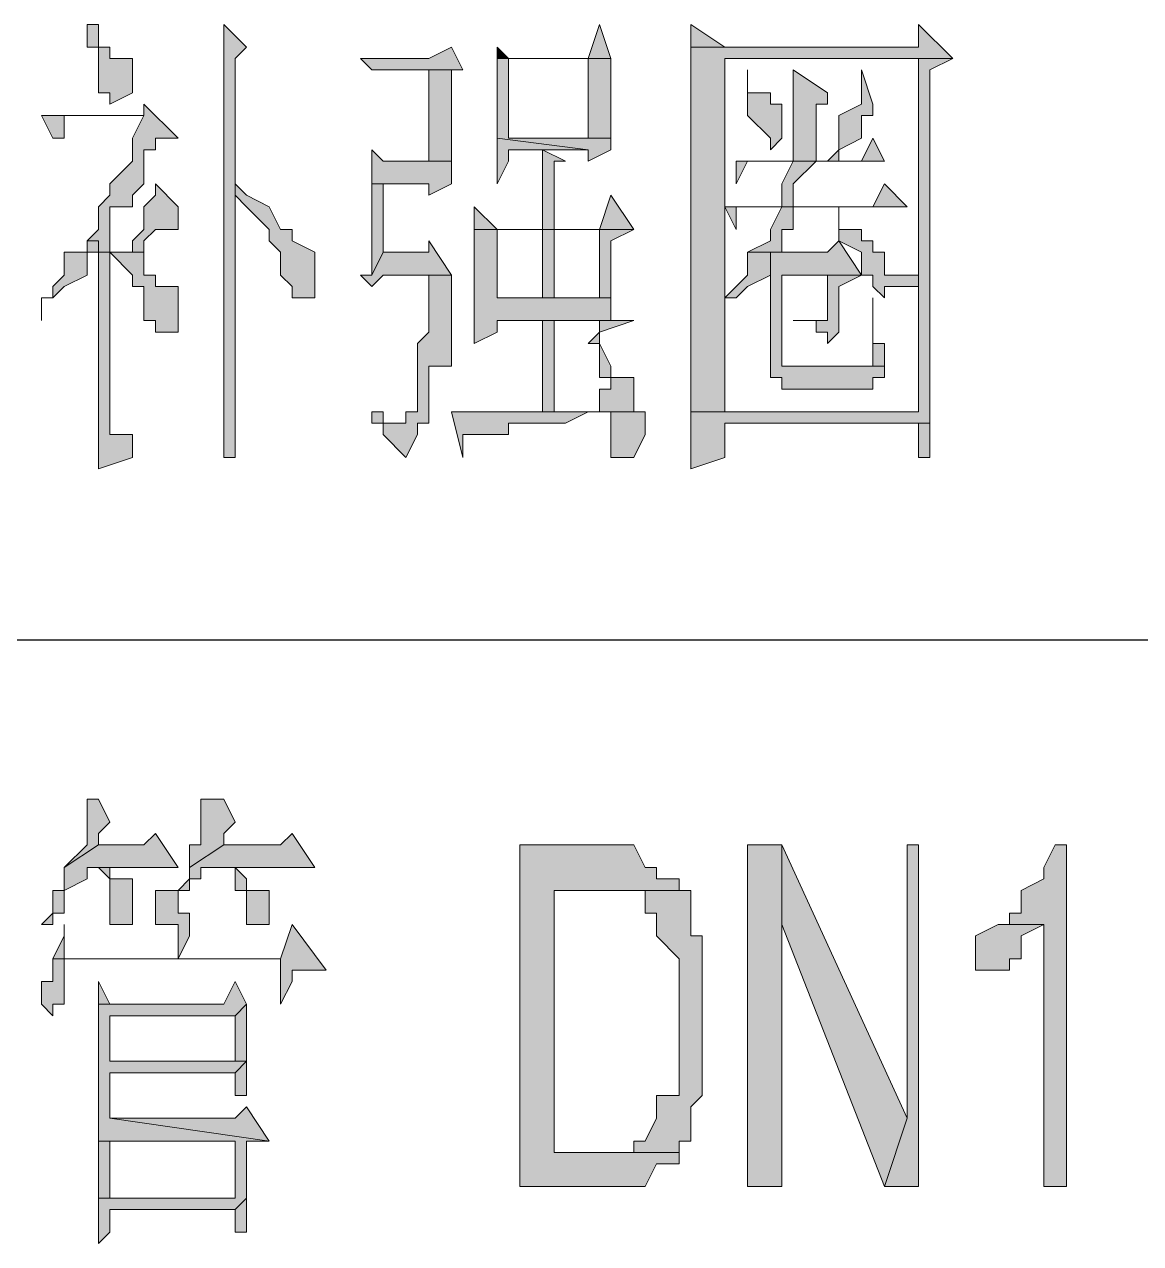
# Model space of a CAD drawing. Header units: millimetres. Extents: x 20 to 821, y 1 to 1134.
# Drawn here: x 632.61 to 650.25, y 349.16 to 368.42 of the extents above; entities that cross this region are included whole.
import ezdxf

# ---------------------------------------------------------------- set-up
doc = ezdxf.new("R2010")
doc.units = ezdxf.units.MM
doc.layers.add('1', color=7, linetype='Continuous')

msp = doc.modelspace()

# ---------------------------------------------------------------- hatches: boundary and pattern name
h = msp.add_hatch(color=0)
h.dxf.hatch_style = 2
h.paths.add_polyline_path([(633.6, 368.421732), (633.6, 368.061732), (633.78, 368.061732), (633.78, 367.341732), (633.96, 367.341732), (633.96, 367.161732), (634.32, 367.341732), (634.32, 367.881732), (633.96, 367.881732), (633.96, 368.061732), (633.78, 368.061732), (633.78, 368.421732)])
h = msp.add_hatch(color=0)
h.dxf.hatch_style = 2
h.paths.add_polyline_path([(635.76, 368.421732), (635.76, 364.101732), (635.76, 363.741732), (635.76, 361.581732), (635.94, 361.581732), (635.94, 367.881732), (636.12, 368.061732)])
h = msp.add_hatch(color=0)
h.dxf.hatch_style = 2
h.paths.add_polyline_path([(641.7, 368.421732), (641.52, 367.881732), (640.08, 367.881732), (640.08, 367.701732), (640.08, 366.621732), (641.52, 366.441732), (641.52, 366.261732), (641.88, 366.441732), (641.88, 366.621732), (640.26, 366.621732), (640.26, 367.881732), (641.52, 367.881732), (641.88, 367.881732)])
h = msp.add_hatch(color=0)
h.dxf.hatch_style = 2
h.paths.add_polyline_path([(646.74, 368.421732), (646.74, 368.061732), (643.68, 368.061732), (643.14, 368.061732), (643.14, 367.881732), (643.14, 362.301732), (643.68, 362.301732), (643.68, 367.881732), (646.74, 367.881732), (647.28, 367.881732)])
h = msp.add_hatch(color=0)
h.dxf.hatch_style = 2
h.paths.add_polyline_path([(643.14, 368.421732), (643.14, 368.061732), (643.68, 368.061732)])
h = msp.add_hatch(color=0)
h.dxf.hatch_style = 2
h.paths.add_polyline_path([(639.36, 368.061732), (639, 367.881732), (637.92, 367.881732), (638.1, 367.701732), (639.54, 367.701732)])
h = msp.add_hatch(color=0)
h.dxf.hatch_style = 2
h.paths.add_polyline_path([(640.08, 368.061732), (640.08, 367.881732), (640.26, 367.881732)])
h = msp.add_hatch(color=0)
h.dxf.hatch_style = 2
h.paths.add_polyline_path([(641.88, 367.881732), (641.52, 367.881732), (641.52, 366.621732), (640.26, 366.621732), (641.88, 366.621732)])
h = msp.add_hatch(color=0)
h.dxf.hatch_style = 2
h.paths.add_polyline_path([(647.28, 367.881732), (646.74, 367.881732), (646.74, 362.301732), (643.14, 362.301732), (643.14, 362.121732), (643.14, 361.401732), (643.68, 361.581732), (643.68, 362.121732), (646.74, 362.121732), (646.92, 362.121732), (646.92, 362.301732), (646.92, 367.701732)])
h = msp.add_hatch(color=0)
h.dxf.hatch_style = 2
h.paths.add_polyline_path([(639.54, 367.701732), (639, 367.701732), (639, 366.261732), (638.28, 366.261732), (639.36, 366.261732), (639.36, 367.701732)])
h = msp.add_hatch(color=0)
h.dxf.hatch_style = 2
h.paths.add_polyline_path([(644.04, 367.701732), (644.04, 366.981732), (644.4, 366.621732), (644.4, 366.441732), (644.58, 366.621732), (644.58, 367.161732), (644.4, 367.161732), (644.4, 367.341732), (644.04, 367.341732)])
h = msp.add_hatch(color=0)
h.dxf.hatch_style = 2
h.paths.add_polyline_path([(645.84, 367.701732), (645.84, 367.161732), (645.48, 366.981732), (645.48, 366.441732), (645.3, 366.261732), (644.76, 366.261732), (645.48, 366.261732), (645.48, 366.441732), (645.84, 366.621732), (645.84, 366.981732), (646.02, 366.981732), (646.02, 367.161732)])
h = msp.add_hatch(color=0)
h.dxf.hatch_style = 2
h.paths.add_polyline_path([(644.76, 367.701732), (644.76, 366.261732), (645.12, 366.261732), (645.12, 367.161732), (645.3, 367.161732), (645.3, 367.341732)])
h = msp.add_hatch(color=0)
h.dxf.hatch_style = 2
h.paths.add_polyline_path([(634.5, 367.161732), (634.5, 366.981732), (632.88, 366.981732), (634.5, 366.981732), (634.32, 366.621732), (634.32, 366.261732), (633.96, 365.901732), (633.96, 365.721732), (633.78, 365.541732), (633.78, 365.181732), (633.6, 365.001732), (633.78, 365.001732), (633.78, 364.821732), (634.32, 364.821732), (633.96, 364.821732), (633.96, 365.541732), (634.32, 365.541732), (634.32, 365.721732), (634.5, 365.901732), (634.5, 366.441732), (634.68, 366.441732), (634.68, 366.621732), (635.04, 366.621732)])
h = msp.add_hatch(color=0)
h.dxf.hatch_style = 2
h.paths.add_polyline_path([(632.88, 366.981732), (633.06, 366.621732), (633.24, 366.621732), (633.24, 366.981732), (634.5, 366.981732)])
h = msp.add_hatch(color=0)
h.dxf.hatch_style = 2
h.paths.add_polyline_path([(640.08, 366.621732), (640.08, 365.901732), (640.26, 366.261732), (640.26, 366.441732), (640.8, 366.441732), (641.52, 366.441732)])
h = msp.add_hatch(color=0)
h.dxf.hatch_style = 2
h.paths.add_polyline_path([(646.02, 366.621732), (645.84, 366.261732), (643.86, 366.261732), (643.86, 365.901732), (644.04, 366.261732), (646.2, 366.261732)])
h = msp.add_hatch(color=0)
h.dxf.hatch_style = 2
h.paths.add_polyline_path([(638.1, 366.441732), (638.1, 365.901732), (639, 365.901732), (639, 365.721732), (639.36, 365.901732), (639.36, 366.261732), (638.28, 366.261732)])
h = msp.add_hatch(color=0)
h.dxf.hatch_style = 2
h.paths.add_polyline_path([(640.8, 366.441732), (640.8, 365.181732), (640.98, 365.181732), (640.98, 366.261732), (641.16, 366.261732)])
h = msp.add_hatch(color=0)
h.dxf.hatch_style = 2
h.paths.add_polyline_path([(645.12, 366.261732), (644.76, 366.261732), (644.58, 365.901732), (644.58, 365.541732), (644.76, 365.541732), (644.76, 365.901732)])
h = msp.add_hatch(color=0)
h.dxf.hatch_style = 2
h.paths.add_polyline_path([(634.68, 365.901732), (634.68, 365.721732), (634.5, 365.541732), (634.5, 365.181732), (634.32, 365.001732), (634.32, 364.821732), (633.78, 364.821732), (633.78, 361.941732), (633.78, 361.401732), (634.32, 361.581732), (634.32, 361.941732), (633.96, 361.941732), (633.96, 364.821732), (634.32, 364.821732), (634.5, 364.821732), (634.5, 365.001732), (634.68, 365.181732), (635.04, 365.181732), (635.04, 365.541732)])
h = msp.add_hatch(color=0)
h.dxf.hatch_style = 2
h.paths.add_polyline_path([(635.94, 365.901732), (635.94, 365.721732), (636.12, 365.541732), (636.48, 365.181732), (636.48, 365.001732), (636.66, 364.821732), (636.66, 364.461732), (636.84, 364.281732), (636.84, 364.101732), (637.2, 364.101732), (637.2, 364.821732), (636.84, 365.001732), (636.84, 365.181732), (636.66, 365.181732), (636.48, 365.541732), (636.12, 365.721732)])
h = msp.add_hatch(color=0)
h.dxf.hatch_style = 2
h.paths.add_polyline_path([(638.1, 365.901732), (638.1, 364.461732), (638.28, 364.821732), (638.28, 365.901732), (639, 365.901732)])
h = msp.add_hatch(color=0)
h.dxf.hatch_style = 2
h.paths.add_polyline_path([(646.2, 365.901732), (646.02, 365.541732), (643.68, 365.541732), (643.86, 365.181732), (643.86, 365.541732), (644.04, 365.541732), (646.56, 365.541732)])
h = msp.add_hatch(color=0)
h.dxf.hatch_style = 2
h.paths.add_polyline_path([(641.88, 365.721732), (641.7, 365.181732), (640.08, 365.181732), (642.24, 365.181732)])
h = msp.add_hatch(color=0)
h.dxf.hatch_style = 2
h.paths.add_polyline_path([(639.72, 365.541732), (639.72, 365.181732), (641.7, 365.181732), (641.7, 364.101732), (640.98, 364.101732), (641.88, 364.101732), (641.88, 364.281732), (641.88, 365.001732), (642.24, 365.181732), (640.08, 365.181732)])
h = msp.add_hatch(color=0)
h.dxf.hatch_style = 2
h.paths.add_polyline_path([(644.58, 365.541732), (644.4, 365.181732), (644.4, 365.001732), (644.04, 364.821732), (644.58, 364.821732), (644.58, 365.001732), (644.58, 365.181732), (644.76, 365.181732), (644.76, 365.541732), (645.48, 365.541732)])
h = msp.add_hatch(color=0)
h.dxf.hatch_style = 2
h.paths.add_polyline_path([(645.48, 365.541732), (644.58, 365.541732), (645.48, 365.541732), (645.48, 365.001732), (645.84, 364.821732), (645.84, 364.461732), (646.02, 364.461732), (646.02, 364.281732), (646.2, 364.101732), (646.2, 364.281732), (646.56, 364.281732), (646.74, 364.281732), (646.74, 364.461732), (646.2, 364.461732), (646.2, 364.821732), (646.02, 364.821732), (646.02, 365.001732), (645.84, 365.001732), (645.84, 365.181732), (645.48, 365.181732)])
h = msp.add_hatch(color=0)
h.dxf.hatch_style = 2
h.paths.add_polyline_path([(639.72, 365.181732), (639.72, 363.381732), (640.08, 363.561732), (640.08, 363.741732), (640.8, 363.741732), (641.88, 363.741732), (641.88, 364.101732), (640.08, 364.101732), (640.08, 365.181732), (641.7, 365.181732)])
h = msp.add_hatch(color=0)
h.dxf.hatch_style = 2
h.paths.add_polyline_path([(640.98, 365.181732), (640.8, 365.181732), (640.8, 364.101732), (640.08, 364.101732), (640.98, 364.101732)])
h = msp.add_hatch(color=0)
h.dxf.hatch_style = 2
h.paths.add_polyline_path([(633.6, 365.001732), (633.6, 364.821732), (633.24, 364.821732), (633.24, 364.461732), (633.06, 364.281732), (633.06, 364.101732), (632.88, 364.101732), (632.88, 363.741732), (632.88, 364.101732), (633.06, 364.101732), (633.24, 364.281732), (633.6, 364.461732), (633.6, 364.821732), (633.78, 364.821732), (633.78, 365.001732)])
h = msp.add_hatch(color=0)
h.dxf.hatch_style = 2
h.paths.add_polyline_path([(639, 365.001732), (639, 364.821732), (638.28, 364.821732), (638.1, 364.461732), (637.92, 364.461732), (638.1, 364.281732), (638.28, 364.461732), (639.36, 364.461732)])
h = msp.add_hatch(color=0)
h.dxf.hatch_style = 2
h.paths.add_polyline_path([(645.48, 365.001732), (645.3, 364.821732), (644.04, 364.821732), (644.4, 364.821732), (644.4, 362.841732), (644.58, 362.841732), (644.58, 362.661732), (645.84, 362.661732), (646.02, 362.661732), (646.02, 362.841732), (646.2, 362.841732), (646.2, 363.021732), (644.58, 363.021732), (644.58, 363.381732), (644.58, 364.461732), (645.3, 364.461732), (645.84, 364.461732)])
h = msp.add_hatch(color=0)
h.dxf.hatch_style = 2
h.paths.add_polyline_path([(634.32, 364.821732), (633.96, 364.821732), (634.32, 364.461732), (634.32, 364.281732), (634.5, 364.281732), (634.5, 363.741732), (634.68, 363.741732), (634.68, 363.561732), (635.04, 363.561732), (635.04, 364.281732), (634.68, 364.281732), (634.68, 364.461732), (634.5, 364.461732), (634.5, 364.821732)])
h = msp.add_hatch(color=0)
h.dxf.hatch_style = 2
h.paths.add_polyline_path([(644.04, 364.821732), (644.04, 364.461732), (643.86, 364.281732), (643.68, 364.101732), (643.68, 363.741732), (643.68, 364.101732), (643.86, 364.101732), (644.04, 364.281732), (644.4, 364.461732), (644.4, 364.821732)])
h = msp.add_hatch(color=0)
h.dxf.hatch_style = 2
h.paths.add_polyline_path([(639.36, 364.461732), (639, 364.461732), (639, 364.281732), (639, 363.561732), (638.82, 363.381732), (638.82, 362.301732), (638.64, 362.301732), (638.64, 362.121732), (638.1, 362.121732), (638.28, 362.121732), (638.28, 361.941732), (638.64, 361.581732), (638.82, 361.941732), (638.82, 362.121732), (639, 362.121732), (639, 363.021732), (639.36, 363.021732)])
h = msp.add_hatch(color=0)
h.dxf.hatch_style = 2
h.paths.add_polyline_path([(645.84, 364.461732), (645.3, 364.461732), (645.3, 364.281732), (645.3, 363.741732), (644.76, 363.741732), (645.12, 363.741732), (645.12, 363.561732), (645.3, 363.561732), (645.3, 363.381732), (645.48, 363.561732), (645.48, 364.281732)])
h = msp.add_hatch(color=0)
h.dxf.hatch_style = 2
h.paths.add_polyline_path([(646.02, 364.101732), (646.02, 363.021732), (645.84, 363.021732), (644.76, 363.021732), (646.2, 363.021732), (646.2, 363.381732), (646.02, 363.381732)])
h = msp.add_hatch(color=0)
h.dxf.hatch_style = 2
h.paths.add_polyline_path([(640.8, 363.741732), (640.8, 362.301732), (641.88, 362.301732), (641.88, 361.581732), (642.24, 361.581732), (642.42, 361.941732), (642.42, 362.301732), (642.24, 362.301732), (640.98, 362.301732), (640.98, 363.741732), (641.7, 363.741732)])
h = msp.add_hatch(color=0)
h.dxf.hatch_style = 2
h.paths.add_polyline_path([(641.88, 363.741732), (640.8, 363.741732), (641.7, 363.741732), (641.7, 363.561732), (642.24, 363.741732)])
h = msp.add_hatch(color=0)
h.dxf.hatch_style = 2
h.paths.add_polyline_path([(644.76, 363.741732), (645.3, 363.741732), (645.12, 363.741732)])
h = msp.add_hatch(color=0)
h.dxf.hatch_style = 2
h.paths.add_polyline_path([(641.7, 363.561732), (641.52, 363.381732), (641.7, 363.381732), (641.7, 363.021732), (641.7, 362.841732), (641.88, 362.841732), (641.88, 362.661732), (641.7, 362.661732), (641.7, 362.301732), (641.52, 362.301732), (640.98, 362.301732), (642.24, 362.301732), (642.24, 362.841732), (641.88, 362.841732), (641.88, 363.021732), (641.7, 363.381732)])
h = msp.add_hatch(color=0)
h.dxf.hatch_style = 2
h.paths.add_polyline_path([(638.1, 362.301732), (638.1, 362.121732), (638.64, 362.121732), (638.28, 362.121732), (638.28, 362.301732)])
h = msp.add_hatch(color=0)
h.dxf.hatch_style = 2
h.paths.add_polyline_path([(640.8, 362.301732), (639.36, 362.301732), (639.54, 361.581732), (639.54, 361.941732), (639.72, 361.941732), (640.26, 361.941732), (640.26, 362.121732), (640.44, 362.121732), (641.16, 362.121732), (641.52, 362.301732), (641.88, 362.301732)])
h = msp.add_hatch(color=0)
h.dxf.hatch_style = 2
h.paths.add_polyline_path([(646.92, 362.121732), (646.74, 362.121732), (646.74, 361.581732), (646.92, 361.581732), (646.92, 361.941732)])
h = msp.add_hatch(color=0)
h.dxf.hatch_style = 2
h.paths.add_polyline_path([(633.78, 356.181732), (633.6, 356.181732), (633.6, 355.821732), (633.6, 355.461732), (633.24, 355.101732), (633.78, 355.461732), (633.78, 355.641732), (633.96, 355.821732)])
h = msp.add_hatch(color=0)
h.dxf.hatch_style = 2
h.paths.add_polyline_path([(635.76, 356.181732), (635.4, 356.181732), (635.4, 355.821732), (635.4, 355.461732), (635.22, 355.461732), (635.22, 355.101732), (635.76, 355.461732), (635.76, 355.641732), (635.94, 355.821732)])
h = msp.add_hatch(color=0)
h.dxf.hatch_style = 2
h.paths.add_polyline_path([(634.68, 355.641732), (634.5, 355.461732), (633.78, 355.461732), (633.24, 355.101732), (633.24, 354.741732), (633.06, 354.741732), (633.06, 354.381732), (632.88, 354.201732), (633.06, 354.201732), (633.06, 354.381732), (633.24, 354.381732), (633.24, 354.741732), (633.6, 354.921732), (633.6, 355.101732), (633.78, 355.101732), (635.04, 355.101732)])
h = msp.add_hatch(color=0)
h.dxf.hatch_style = 2
h.paths.add_polyline_path([(636.84, 355.641732), (636.66, 355.461732), (635.76, 355.461732), (635.22, 355.101732), (635.22, 354.921732), (635.04, 354.741732), (635.22, 354.741732), (635.22, 354.921732), (635.4, 354.921732), (635.4, 355.101732), (637.2, 355.101732)])
h = msp.add_hatch(color=0)
h.dxf.hatch_style = 2
h.paths.add_polyline_path([(641.7, 355.461732), (640.44, 355.461732), (640.44, 350.061732), (642.42, 350.061732), (642.6, 350.421732), (642.96, 350.421732), (642.96, 350.601732), (640.98, 350.601732), (640.98, 354.741732), (642.96, 354.741732), (642.96, 354.921732), (642.6, 354.921732), (642.6, 355.101732), (642.42, 355.101732), (642.24, 355.461732)])
h = msp.add_hatch(color=0)
h.dxf.hatch_style = 2
h.paths.add_polyline_path([(644.58, 355.461732), (644.04, 355.461732), (644.04, 350.061732), (644.58, 350.061732), (644.58, 354.201732)])
h = msp.add_hatch(color=0)
h.dxf.hatch_style = 2
h.paths.add_polyline_path([(644.58, 355.461732), (644.58, 354.201732), (646.2, 350.061732), (646.56, 351.141732)])
h = msp.add_hatch(color=0)
h.dxf.hatch_style = 2
h.paths.add_polyline_path([(646.74, 355.461732), (646.56, 355.461732), (646.56, 351.141732), (646.2, 350.061732), (646.74, 350.061732)])
h = msp.add_hatch(color=0)
h.dxf.hatch_style = 2
h.paths.add_polyline_path([(649.08, 355.461732), (648.9, 355.461732), (648.72, 355.101732), (648.72, 354.921732), (648.36, 354.741732), (648.36, 354.381732), (648.18, 354.381732), (648.18, 354.201732), (648.72, 354.201732), (648.72, 350.061732), (649.08, 350.061732)])
h = msp.add_hatch(color=0)
h.dxf.hatch_style = 2
h.paths.add_polyline_path([(633.96, 355.101732), (633.78, 355.101732), (633.96, 354.921732), (633.96, 354.201732), (634.32, 354.201732), (634.32, 354.921732), (633.96, 354.921732)])
h = msp.add_hatch(color=0)
h.dxf.hatch_style = 2
h.paths.add_polyline_path([(635.94, 355.101732), (635.94, 354.741732), (636.12, 354.741732), (636.12, 354.201732), (636.48, 354.201732), (636.48, 354.741732), (636.12, 354.741732), (636.12, 354.921732)])
h = msp.add_hatch(color=0)
h.dxf.hatch_style = 2
h.paths.add_polyline_path([(634.68, 354.741732), (634.68, 354.201732), (635.04, 354.201732), (635.04, 353.661732), (635.22, 354.021732), (635.22, 354.381732), (635.04, 354.381732), (635.04, 354.741732)])
h = msp.add_hatch(color=0)
h.dxf.hatch_style = 2
h.paths.add_polyline_path([(642.96, 354.741732), (641.7, 354.741732), (641.88, 354.741732), (642.42, 354.741732), (642.42, 354.381732), (642.6, 354.381732), (642.6, 354.201732), (642.6, 354.021732), (642.96, 353.661732), (642.96, 352.221732), (642.96, 351.501732), (642.6, 351.501732), (642.6, 351.141732), (642.42, 350.781732), (642.24, 350.781732), (642.24, 350.601732), (640.98, 350.601732), (642.96, 350.601732), (642.96, 350.781732), (643.14, 350.781732), (643.14, 351.321732), (643.32, 351.501732), (643.32, 354.021732), (643.14, 354.021732), (643.14, 354.741732)])
h = msp.add_hatch(color=0)
h.dxf.hatch_style = 2
h.paths.add_polyline_path([(633.24, 354.201732), (633.24, 354.021732), (633.06, 353.661732), (633.24, 353.661732)])
h = msp.add_hatch(color=0)
h.dxf.hatch_style = 2
h.paths.add_polyline_path([(636.84, 354.201732), (636.66, 353.661732), (633.06, 353.661732), (636.66, 353.661732), (636.66, 352.941732), (636.84, 353.301732), (636.84, 353.481732), (637.2, 353.481732), (637.38, 353.481732)])
h = msp.add_hatch(color=0)
h.dxf.hatch_style = 2
h.paths.add_polyline_path([(648.18, 354.201732), (648, 354.201732), (647.64, 354.021732), (647.64, 353.481732), (648, 353.481732), (648.18, 353.481732), (648.18, 353.661732), (648.36, 353.661732), (648.36, 354.021732), (648.72, 354.201732)])
h = msp.add_hatch(color=0)
h.dxf.hatch_style = 2
h.paths.add_polyline_path([(633.06, 353.661732), (633.06, 353.301732), (632.88, 353.301732), (632.88, 352.941732), (633.06, 352.761732), (633.06, 352.941732), (633.24, 352.941732), (633.24, 353.661732), (636.66, 353.661732)])
h = msp.add_hatch(color=0)
h.dxf.hatch_style = 2
h.paths.add_polyline_path([(633.78, 353.301732), (633.78, 352.941732), (633.96, 352.941732)])
h = msp.add_hatch(color=0)
h.dxf.hatch_style = 2
h.paths.add_polyline_path([(635.94, 353.301732), (635.76, 352.941732), (633.78, 352.941732), (633.78, 352.761732), (633.78, 350.781732), (635.94, 350.781732), (635.94, 349.881732), (633.96, 349.881732), (633.78, 349.881732), (633.78, 349.701732), (633.78, 349.161732), (633.96, 349.341732), (633.96, 349.701732), (635.94, 349.701732), (636.12, 349.881732), (636.12, 350.781732), (636.48, 350.781732), (633.96, 351.141732), (633.96, 351.861732), (635.94, 351.861732), (636.12, 352.041732), (633.96, 352.041732), (633.96, 352.761732), (635.94, 352.761732), (636.12, 352.941732)])
h = msp.add_hatch(color=0)
h.dxf.hatch_style = 2
h.paths.add_polyline_path([(636.12, 352.941732), (635.94, 352.761732), (635.94, 352.041732), (633.96, 352.041732), (636.12, 352.041732), (636.12, 352.761732)])
h = msp.add_hatch(color=0)
h.dxf.hatch_style = 2
h.paths.add_polyline_path([(636.12, 352.041732), (635.94, 351.861732), (635.94, 351.501732), (636.12, 351.501732)])
h = msp.add_hatch(color=0)
h.dxf.hatch_style = 2
h.paths.add_polyline_path([(636.12, 351.321732), (635.94, 351.141732), (633.96, 351.141732), (636.48, 350.781732)])
h = msp.add_hatch(color=0)
h.dxf.hatch_style = 2
h.paths.add_polyline_path([(633.78, 350.781732), (633.78, 349.881732), (633.96, 349.881732), (633.96, 350.781732), (635.94, 350.781732)])
h = msp.add_hatch(color=0)
h.dxf.hatch_style = 2
h.paths.add_polyline_path([(636.12, 349.881732), (635.94, 349.701732), (635.94, 349.341732), (636.12, 349.341732)])

# ---------------------------------------------------------------- linework, layer by layer
at = {"layer": '1', "color": 0, "lineweight": 5}
for points in [[(633.6, 368.421732), (633.6, 368.061732), (633.78, 368.061732), (633.78, 367.341732), (633.96, 367.341732), (633.96, 367.161732), (634.32, 367.341732), (634.32, 367.881732), (633.96, 367.881732), (633.96, 368.061732), (633.78, 368.061732), (633.78, 368.421732), (633.6, 368.421732)], [(635.76, 368.421732), (635.76, 364.101732), (635.76, 363.741732), (635.76, 361.581732), (635.94, 361.581732), (635.94, 367.881732), (636.12, 368.061732), (635.76, 368.421732)], [(641.7, 368.421732), (641.52, 367.881732), (640.08, 367.881732), (640.08, 367.701732), (640.08, 366.621732), (641.52, 366.441732), (641.52, 366.261732), (641.88, 366.441732), (641.88, 366.621732), (640.26, 366.621732), (640.26, 367.881732), (641.52, 367.881732), (641.88, 367.881732), (641.7, 368.421732)], [(646.74, 368.421732), (646.74, 368.061732), (643.68, 368.061732), (643.14, 368.061732), (643.14, 367.881732), (643.14, 362.301732), (643.68, 362.301732), (643.68, 367.881732), (646.74, 367.881732), (647.28, 367.881732), (646.74, 368.421732)], [(643.14, 368.421732), (643.14, 368.061732), (643.68, 368.061732), (643.14, 368.421732)], [(639.36, 368.061732), (639, 367.881732), (637.92, 367.881732), (638.1, 367.701732), (639.54, 367.701732), (639.36, 368.061732)], [(640.08, 368.061732), (640.08, 367.881732), (640.26, 367.881732), (640.08, 368.061732)], [(641.88, 367.881732), (641.52, 367.881732), (641.52, 366.621732), (640.26, 366.621732), (641.88, 366.621732), (641.88, 367.881732)], [(647.28, 367.881732), (646.74, 367.881732), (646.74, 362.301732), (643.14, 362.301732), (643.14, 362.121732), (643.14, 361.401732), (643.68, 361.581732), (643.68, 362.121732), (646.74, 362.121732), (646.92, 362.121732), (646.92, 362.301732), (646.92, 367.701732), (647.28, 367.881732)], [(639.54, 367.701732), (639, 367.701732), (639, 366.261732), (638.28, 366.261732), (639.36, 366.261732), (639.36, 367.701732), (639.54, 367.701732)], [(644.04, 367.701732), (644.04, 366.981732), (644.4, 366.621732), (644.4, 366.441732), (644.58, 366.621732), (644.58, 367.161732), (644.4, 367.161732), (644.4, 367.341732), (644.04, 367.341732), (644.04, 367.701732)], [(645.84, 367.701732), (645.84, 367.161732), (645.48, 366.981732), (645.48, 366.441732), (645.3, 366.261732), (644.76, 366.261732), (645.48, 366.261732), (645.48, 366.441732), (645.84, 366.621732), (645.84, 366.981732), (646.02, 366.981732), (646.02, 367.161732), (645.84, 367.701732)], [(644.76, 367.701732), (644.76, 366.261732), (645.12, 366.261732), (645.12, 367.161732), (645.3, 367.161732), (645.3, 367.341732), (644.76, 367.701732)], [(634.5, 367.161732), (634.5, 366.981732), (632.88, 366.981732), (634.5, 366.981732), (634.32, 366.621732), (634.32, 366.261732), (633.96, 365.901732), (633.96, 365.721732), (633.78, 365.541732), (633.78, 365.181732), (633.6, 365.001732), (633.78, 365.001732), (633.78, 364.821732), (634.32, 364.821732), (633.96, 364.821732), (633.96, 365.541732), (634.32, 365.541732), (634.32, 365.721732), (634.5, 365.901732), (634.5, 366.441732), (634.68, 366.441732), (634.68, 366.621732), (635.04, 366.621732), (634.5, 367.161732)], [(632.88, 366.981732), (633.06, 366.621732), (633.24, 366.621732), (633.24, 366.981732), (634.5, 366.981732), (632.88, 366.981732)], [(640.08, 366.621732), (640.08, 365.901732), (640.26, 366.261732), (640.26, 366.441732), (640.8, 366.441732), (641.52, 366.441732), (640.08, 366.621732)], [(646.02, 366.621732), (645.84, 366.261732), (643.86, 366.261732), (643.86, 365.901732), (644.04, 366.261732), (646.2, 366.261732), (646.02, 366.621732)], [(638.1, 366.441732), (638.1, 365.901732), (639, 365.901732), (639, 365.721732), (639.36, 365.901732), (639.36, 366.261732), (638.28, 366.261732), (638.1, 366.441732)], [(640.8, 366.441732), (640.8, 365.181732), (640.98, 365.181732), (640.98, 366.261732), (641.16, 366.261732), (640.8, 366.441732)], [(645.12, 366.261732), (644.76, 366.261732), (644.58, 365.901732), (644.58, 365.541732), (644.76, 365.541732), (644.76, 365.901732), (645.12, 366.261732)], [(634.68, 365.901732), (634.68, 365.721732), (634.5, 365.541732), (634.5, 365.181732), (634.32, 365.001732), (634.32, 364.821732), (633.78, 364.821732), (633.78, 361.941732), (633.78, 361.941732), (633.78, 361.401732), (634.32, 361.581732), (634.32, 361.941732), (633.96, 361.941732), (633.96, 364.821732), (634.32, 364.821732), (634.5, 364.821732), (634.5, 365.001732), (634.68, 365.181732), (635.04, 365.181732), (635.04, 365.541732), (634.68, 365.901732)], [(635.94, 365.901732), (635.94, 365.721732), (636.12, 365.541732), (636.48, 365.181732), (636.48, 365.001732), (636.66, 364.821732), (636.66, 364.461732), (636.84, 364.281732), (636.84, 364.101732), (637.2, 364.101732), (637.2, 364.821732), (636.84, 365.001732), (636.84, 365.001732), (636.84, 365.181732), (636.66, 365.181732), (636.48, 365.541732), (636.12, 365.721732), (635.94, 365.901732)], [(638.1, 365.901732), (638.1, 364.461732), (638.28, 364.821732), (638.28, 365.901732), (639, 365.901732), (638.1, 365.901732)], [(646.2, 365.901732), (646.02, 365.541732), (643.68, 365.541732), (643.86, 365.181732), (643.86, 365.541732), (644.04, 365.541732), (646.56, 365.541732), (646.2, 365.901732)], [(641.88, 365.721732), (641.7, 365.181732), (640.08, 365.181732), (642.24, 365.181732), (641.88, 365.721732)], [(639.72, 365.541732), (639.72, 365.181732), (641.7, 365.181732), (641.7, 364.101732), (640.98, 364.101732), (641.88, 364.101732), (641.88, 364.281732), (641.88, 365.001732), (642.24, 365.181732), (640.08, 365.181732), (639.72, 365.541732)], [(644.58, 365.541732), (644.4, 365.181732), (644.4, 365.001732), (644.04, 364.821732), (644.58, 364.821732), (644.58, 365.001732), (644.58, 365.181732), (644.76, 365.181732), (644.76, 365.541732), (645.48, 365.541732), (644.58, 365.541732)], [(645.48, 365.541732), (644.58, 365.541732), (645.48, 365.541732), (645.48, 365.001732), (645.84, 364.821732), (645.84, 364.461732), (646.02, 364.461732), (646.02, 364.281732), (646.2, 364.101732), (646.2, 364.281732), (646.56, 364.281732), (646.74, 364.281732), (646.74, 364.461732), (646.2, 364.461732), (646.2, 364.821732), (646.02, 364.821732), (646.02, 365.001732), (645.84, 365.001732), (645.84, 365.181732), (645.48, 365.181732), (645.48, 365.541732)], [(639.72, 365.181732), (639.72, 363.381732), (640.08, 363.561732), (640.08, 363.741732), (640.8, 363.741732), (641.88, 363.741732), (641.88, 364.101732), (640.08, 364.101732), (640.08, 365.181732), (641.7, 365.181732), (639.72, 365.181732)], [(640.98, 365.181732), (640.8, 365.181732), (640.8, 364.101732), (640.08, 364.101732), (640.98, 364.101732), (640.98, 365.181732)], [(633.6, 365.001732), (633.6, 364.821732), (633.24, 364.821732), (633.24, 364.461732), (633.06, 364.281732), (633.06, 364.101732), (632.88, 364.101732), (632.88, 363.741732), (632.88, 364.101732), (633.06, 364.101732), (633.24, 364.281732), (633.6, 364.461732), (633.6, 364.821732), (633.78, 364.821732), (633.78, 365.001732), (633.6, 365.001732)], [(639, 365.001732), (639, 364.821732), (638.28, 364.821732), (638.1, 364.461732), (637.92, 364.461732), (638.1, 364.281732), (638.28, 364.461732), (639.36, 364.461732), (639, 365.001732)], [(645.48, 365.001732), (645.3, 364.821732), (644.04, 364.821732), (644.4, 364.821732), (644.4, 362.841732), (644.58, 362.841732), (644.58, 362.661732), (645.84, 362.661732), (646.02, 362.661732), (646.02, 362.841732), (646.2, 362.841732), (646.2, 363.021732), (644.58, 363.021732), (644.58, 363.381732), (644.58, 364.461732), (645.3, 364.461732), (645.84, 364.461732), (645.48, 365.001732)], [(634.32, 364.821732), (633.96, 364.821732), (634.32, 364.461732), (634.32, 364.281732), (634.5, 364.281732), (634.5, 363.741732), (634.68, 363.741732), (634.68, 363.561732), (635.04, 363.561732), (635.04, 364.281732), (634.68, 364.281732), (634.68, 364.461732), (634.5, 364.461732), (634.5, 364.821732), (634.32, 364.821732)], [(644.04, 364.821732), (644.04, 364.461732), (643.86, 364.281732), (643.68, 364.101732), (643.68, 363.741732), (643.68, 364.101732), (643.86, 364.101732), (644.04, 364.281732), (644.4, 364.461732), (644.4, 364.821732), (644.04, 364.821732)], [(639.36, 364.461732), (639, 364.461732), (639, 364.281732), (639, 363.561732), (638.82, 363.381732), (638.82, 362.301732), (638.64, 362.301732), (638.64, 362.121732), (638.1, 362.121732), (638.28, 362.121732), (638.28, 361.941732), (638.64, 361.581732), (638.64, 361.581732), (638.82, 361.941732), (638.82, 362.121732), (639, 362.121732), (639, 363.021732), (639.36, 363.021732), (639.36, 364.461732)], [(645.84, 364.461732), (645.3, 364.461732), (645.3, 364.281732), (645.3, 363.741732), (644.76, 363.741732), (645.12, 363.741732), (645.12, 363.561732), (645.3, 363.561732), (645.3, 363.381732), (645.48, 363.561732), (645.48, 364.281732), (645.84, 364.461732)], [(646.02, 364.101732), (646.02, 363.021732), (645.84, 363.021732), (644.76, 363.021732), (646.2, 363.021732), (646.2, 363.381732), (646.02, 363.381732), (646.02, 364.101732)], [(640.8, 363.741732), (640.8, 362.301732), (641.88, 362.301732), (641.88, 361.581732), (642.24, 361.581732), (642.42, 361.941732), (642.42, 362.301732), (642.24, 362.301732), (640.98, 362.301732), (640.98, 363.741732), (641.7, 363.741732), (640.8, 363.741732)], [(641.88, 363.741732), (640.8, 363.741732), (641.7, 363.741732), (641.7, 363.561732), (642.24, 363.741732), (641.88, 363.741732)], [(644.76, 363.741732), (645.3, 363.741732), (645.12, 363.741732), (644.76, 363.741732)], [(641.7, 363.561732), (641.52, 363.381732), (641.7, 363.381732), (641.7, 363.021732), (641.7, 362.841732), (641.88, 362.841732), (641.88, 362.661732), (641.7, 362.661732), (641.7, 362.301732), (641.52, 362.301732), (640.98, 362.301732), (642.24, 362.301732), (642.24, 362.841732), (641.88, 362.841732), (641.88, 363.021732), (641.7, 363.381732), (641.7, 363.381732), (641.7, 363.561732)], [(638.1, 362.301732), (638.1, 362.121732), (638.64, 362.121732), (638.28, 362.121732), (638.28, 362.301732), (638.1, 362.301732)], [(640.8, 362.301732), (639.36, 362.301732), (639.54, 361.581732), (639.54, 361.941732), (639.72, 361.941732), (640.26, 361.941732), (640.26, 362.121732), (640.44, 362.121732), (640.44, 362.121732), (641.16, 362.121732), (641.52, 362.301732), (641.88, 362.301732), (640.8, 362.301732)], [(646.92, 362.121732), (646.74, 362.121732), (646.74, 361.581732), (646.92, 361.581732), (646.92, 361.941732), (646.92, 362.121732)], [(633.78, 356.181732), (633.6, 356.181732), (633.6, 355.821732), (633.6, 355.461732), (633.24, 355.101732), (633.78, 355.461732), (633.78, 355.641732), (633.96, 355.821732), (633.78, 356.181732)], [(635.76, 356.181732), (635.4, 356.181732), (635.4, 355.821732), (635.4, 355.461732), (635.22, 355.461732), (635.22, 355.101732), (635.76, 355.461732), (635.76, 355.641732), (635.94, 355.821732), (635.76, 356.181732)], [(634.68, 355.641732), (634.5, 355.461732), (633.78, 355.461732), (633.24, 355.101732), (633.24, 354.741732), (633.06, 354.741732), (633.06, 354.381732), (632.88, 354.201732), (633.06, 354.201732), (633.06, 354.381732), (633.24, 354.381732), (633.24, 354.741732), (633.6, 354.921732), (633.6, 355.101732), (633.78, 355.101732), (635.04, 355.101732), (634.68, 355.641732)], [(636.84, 355.641732), (636.66, 355.461732), (635.76, 355.461732), (635.22, 355.101732), (635.22, 354.921732), (635.04, 354.741732), (635.22, 354.741732), (635.22, 354.921732), (635.4, 354.921732), (635.4, 355.101732), (637.2, 355.101732), (636.84, 355.641732)], [(641.7, 355.461732), (640.44, 355.461732), (640.44, 350.061732), (642.42, 350.061732), (642.6, 350.421732), (642.96, 350.421732), (642.96, 350.601732), (640.98, 350.601732), (640.98, 354.741732), (642.96, 354.741732), (642.96, 354.921732), (642.6, 354.921732), (642.6, 355.101732), (642.42, 355.101732), (642.42, 355.101732), (642.24, 355.461732), (641.7, 355.461732)], [(644.58, 355.461732), (644.04, 355.461732), (644.04, 350.061732), (644.58, 350.061732), (644.58, 354.201732), (644.58, 355.461732)], [(644.58, 355.461732), (644.58, 354.201732), (646.2, 350.061732), (646.56, 351.141732), (644.58, 355.461732)], [(646.74, 355.461732), (646.56, 355.461732), (646.56, 351.141732), (646.2, 350.061732), (646.74, 350.061732), (646.74, 355.461732)], [(649.08, 355.461732), (648.9, 355.461732), (648.72, 355.101732), (648.72, 354.921732), (648.36, 354.741732), (648.36, 354.381732), (648.18, 354.381732), (648.18, 354.201732), (648.72, 354.201732), (648.72, 350.061732), (649.08, 350.061732), (649.08, 355.461732)], [(633.96, 355.101732), (633.78, 355.101732), (633.96, 354.921732), (633.96, 354.201732), (634.32, 354.201732), (634.32, 354.921732), (633.96, 354.921732), (633.96, 355.101732)], [(635.94, 355.101732), (635.94, 354.741732), (636.12, 354.741732), (636.12, 354.201732), (636.48, 354.201732), (636.48, 354.741732), (636.12, 354.741732), (636.12, 354.921732), (635.94, 355.101732)], [(634.68, 354.741732), (634.68, 354.201732), (635.04, 354.201732), (635.04, 353.661732), (635.22, 354.021732), (635.22, 354.381732), (635.04, 354.381732), (635.04, 354.741732), (634.68, 354.741732)], [(642.96, 354.741732), (641.7, 354.741732), (641.88, 354.741732), (642.42, 354.741732), (642.42, 354.381732), (642.6, 354.381732), (642.6, 354.201732), (642.6, 354.021732), (642.96, 353.661732), (642.96, 352.221732), (642.96, 352.221732), (642.96, 351.501732), (642.6, 351.501732), (642.6, 351.141732), (642.42, 350.781732), (642.24, 350.781732), (642.24, 350.601732), (640.98, 350.601732), (642.96, 350.601732), (642.96, 350.781732), (643.14, 350.781732), (643.14, 351.321732), (643.32, 351.501732), (643.32, 354.021732), (643.14, 354.021732), (643.14, 354.741732), (642.96, 354.741732)], [(633.24, 354.201732), (633.24, 354.021732), (633.06, 353.661732), (633.24, 353.661732), (633.24, 354.201732)], [(636.84, 354.201732), (636.66, 353.661732), (633.06, 353.661732), (636.66, 353.661732), (636.66, 352.941732), (636.84, 353.301732), (636.84, 353.481732), (637.2, 353.481732), (637.38, 353.481732), (636.84, 354.201732)], [(648.18, 354.201732), (648, 354.201732), (647.64, 354.021732), (647.64, 353.481732), (648, 353.481732), (648.18, 353.481732), (648.18, 353.661732), (648.36, 353.661732), (648.36, 354.021732), (648.72, 354.201732), (648.18, 354.201732)], [(633.06, 353.661732), (633.06, 353.301732), (632.88, 353.301732), (632.88, 352.941732), (633.06, 352.761732), (633.06, 352.941732), (633.24, 352.941732), (633.24, 353.661732), (636.66, 353.661732), (633.06, 353.661732)], [(633.78, 353.301732), (633.78, 352.941732), (633.96, 352.941732), (633.78, 353.301732)], [(635.94, 353.301732), (635.76, 352.941732), (633.78, 352.941732), (633.78, 352.761732), (633.78, 350.781732), (635.94, 350.781732), (635.94, 349.881732), (633.96, 349.881732), (633.78, 349.881732), (633.78, 349.701732), (633.78, 349.161732), (633.96, 349.341732), (633.96, 349.701732), (635.94, 349.701732), (636.12, 349.881732), (636.12, 350.781732), (636.48, 350.781732), (633.96, 351.141732), (633.96, 351.861732), (635.94, 351.861732), (636.12, 352.041732), (633.96, 352.041732), (633.96, 352.761732), (635.94, 352.761732), (636.12, 352.941732), (635.94, 353.301732)], [(636.12, 352.941732), (635.94, 352.761732), (635.94, 352.041732), (633.96, 352.041732), (636.12, 352.041732), (636.12, 352.761732), (636.12, 352.941732)], [(636.12, 352.041732), (635.94, 351.861732), (635.94, 351.501732), (636.12, 351.501732), (636.12, 352.041732)], [(636.12, 351.321732), (635.94, 351.141732), (633.96, 351.141732), (636.48, 350.781732), (636.12, 351.321732)], [(633.78, 350.781732), (633.78, 349.881732), (633.96, 349.881732), (633.96, 350.781732), (635.94, 350.781732), (633.78, 350.781732)], [(636.12, 349.881732), (635.94, 349.701732), (635.94, 349.341732), (636.12, 349.341732), (636.12, 349.881732)]]:
    msp.add_lwpolyline(points, dxfattribs=at)
at = {"layer": '1', "color": 0, "lineweight": 25}
msp.add_lwpolyline([(557.64, 358.701732), (821.16, 358.701732)], dxfattribs=at)

doc.saveas('drawing.dxf')
